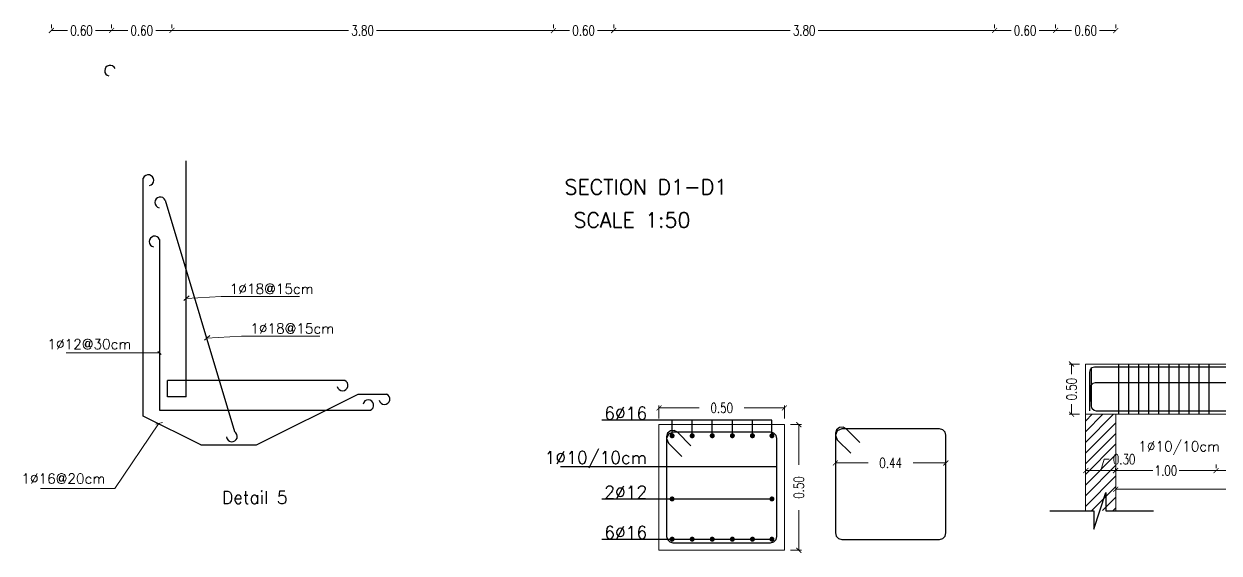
# Model space of a CAD drawing. Extents: x 166525 to 167198, y 178739 to 179747.
# Drawn here: x 166617.64 to 166641.45, y 179184.09 to 179194.62 of the extents above; entities that cross this region are included whole.
import ezdxf

# ---------------------------------------------------------------- set-up
doc = ezdxf.new("R2010")
doc.units = 0
doc.header["$MEASUREMENT"] = 0
doc.linetypes.add('AUSGEZOGEN', pattern=[0])
doc.linetypes.add('VONLAYER', pattern=[0])
doc.layers.get('0').update_dxf_attribs({"linetype": 'CONTINUOUS'})
doc.layers.get('DEFPOINTS').update_dxf_attribs({"linetype": 'CONTINUOUS'})
doc.layers.add('BEAM', color=6, linetype='CONTINUOUS', lineweight=13)
doc.layers.add('LINE', color=8, linetype='CONTINUOUS', lineweight=9)
for name, color, linetype in [('BEAM-DIM', 4, 'CONTINUOUS'), ('BEAM-REIN', 2, 'CONTINUOUS'), ('EBENE0', 7, 'AUSGEZOGEN'), ('FRAM-REIN', 2, 'CONTINUOUS'), ('rebar call line', 8, 'CONTINUOUS'), ('REBARS', 2, 'CONTINUOUS'), ('Reinforcement', 10, 'CONTINUOUS'), ('TEXT', 7, 'CONTINUOUS')]:
    doc.layers.add(name, color=color, linetype=linetype)
doc.styles.add('DIM', font='simplex.shx', dxfattribs={"width": 0.75})
doc.styles.add('ROMANS', font='romans.shx')
doc.dimstyles.new('MUTASIM', dxfattribs={"dimscale": 0.9995, "dimtxt": 0.2, "dimasz": 0.1, "dimexe": 0.05, "dimexo": 0.12, "dimgap": 0.05, "dimtad": 0, "dimzin": 0, "dimdsep": 46, "dimtxsty": 'DIM', "dimblk": 'ARCHTICK', "dimcen": 0.09, "dimclrd": 35, "dimclre": 33, "dimclrt": 256, "dimazin": 0, "dimtfac": 1, "dimtofl": 0, "dimtmove": 1, "dimatfit": 3, "dimfxl": 0.18, "dimtolj": 1, "dimtzin": 0, "dimlwd": 13, "dimlwe": 9, "dimarcsym": 0})

# ---------------------------------------------------------------- blocks, each defined once
blk = doc.blocks.new('_ARCHTICK')
at = {"color": 0, "linetype": 'ByBlock', "const_width": 0.15}
blk.add_lwpolyline([(-0.5, -0.5), (0.5, 0.5)], dxfattribs=at)
blk = doc.blocks.new('*D560')
at = {"layer": 'BEAM', "color": 33, "lineweight": 9, "transparency": 16777216}
for p, q in [((166638.794, 179185.786), (166638.794, 179185.786)), ((166639.385, 179185.741), (166639.385, 179185.786))]:
    blk.add_line(p, q, dxfattribs=at)
at = {"layer": 'BEAM', "color": 35, "lineweight": 13, "transparency": 16777216}
for p, q in [((166639.089, 179185.736), (166639.157, 179185.961)), ((166639.157, 179185.961), (166639.257, 179185.961)), ((166638.794, 179185.736), (166639.385, 179185.736))]:
    blk.add_line(p, q, dxfattribs=at)
at = {"layer": 'DEFPOINTS', "color": 0, "transparency": 16777216}
for p in [(166638.794, 179185.666), (166639.385, 179185.736), (166639.385, 179185.621)]:
    blk.add_point(p, dxfattribs=at)
at = {"layer": 'BEAM', "color": 35, "lineweight": 13, "transparency": 16777216, "xscale": 0.09995000000000001, "yscale": 0.09995000000000001, "zscale": 0.09995000000000001, "rotation": 180}
blk.add_blockref('_ARCHTICK', (166638.794, 179185.736), dxfattribs=at)
at = {"layer": 'BEAM', "color": 35, "lineweight": 13, "transparency": 16777216, "xscale": 0.09995000000000001, "yscale": 0.09995000000000001, "zscale": 0.09995000000000001}
blk.add_blockref('_ARCHTICK', (166639.385, 179185.736), dxfattribs=at)
at = {"layer": 'BEAM', "transparency": 16777216, "insert": (166639.556, 179185.961), "char_height": 0.1999, "attachment_point": 5, "style": 'DIM'}
blk.add_mtext('\\A1;0.30', dxfattribs=at)
blk = doc.blocks.new('*D561')
at = {"layer": 'BEAM', "color": 33, "lineweight": 9, "transparency": 16777216}
for p, q in [((166638.669, 179187.855), (166638.459, 179187.855)), ((166638.669, 179186.855), (166638.459, 179186.855))]:
    blk.add_line(p, q, dxfattribs=at)
at = {"layer": 'BEAM', "color": 35, "lineweight": 13, "transparency": 16777216}
for p, q in [((166638.509, 179187.855), (166638.509, 179187.655)), ((166638.509, 179186.855), (166638.509, 179187.055))]:
    blk.add_line(p, q, dxfattribs=at)
at = {"layer": 'DEFPOINTS', "color": 0, "transparency": 16777216}
for p in [(166638.509, 179187.855), (166638.789, 179187.855), (166638.789, 179186.855)]:
    blk.add_point(p, dxfattribs=at)
at = {"layer": 'BEAM', "color": 35, "lineweight": 13, "transparency": 16777216, "xscale": 0.09995000000000001, "yscale": 0.09995000000000001, "zscale": 0.09995000000000001}
for p, rotation in [((166638.509, 179187.855), 90), ((166638.509, 179186.855), 270)]:
    blk.add_blockref('_ARCHTICK', p, dxfattribs=dict(at, rotation=rotation))
at = {"layer": 'BEAM', "transparency": 16777216, "insert": (166638.509, 179187.355), "char_height": 0.1999, "attachment_point": 5, "rotation": 90, "style": 'DIM'}
blk.add_mtext('\\A1;0.50', dxfattribs=at)
blk = doc.blocks.new('*D562')
at = {"layer": 'BEAM', "color": 33, "lineweight": 9, "transparency": 16777216}
for p, q in [((166639.389, 179185.856), (166639.389, 179185.786)), ((166641.389, 179185.856), (166641.389, 179185.786))]:
    blk.add_line(p, q, dxfattribs=at)
at = {"layer": 'BEAM', "color": 35, "lineweight": 13, "transparency": 16777216}
for p, q in [((166639.389, 179185.736), (166640.125, 179185.736)), ((166641.389, 179185.736), (166640.653, 179185.736))]:
    blk.add_line(p, q, dxfattribs=at)
at = {"layer": 'DEFPOINTS', "color": 0, "transparency": 16777216}
for p in [(166639.389, 179185.736), (166641.389, 179185.736), (166641.389, 179185.736)]:
    blk.add_point(p, dxfattribs=at)
at = {"layer": 'BEAM', "color": 35, "lineweight": 13, "transparency": 16777216, "xscale": 0.09995000000000001, "yscale": 0.09995000000000001, "zscale": 0.09995000000000001, "rotation": 180}
blk.add_blockref('_ARCHTICK', (166639.389, 179185.736), dxfattribs=at)
at = {"layer": 'BEAM', "color": 35, "lineweight": 13, "transparency": 16777216, "xscale": 0.09995000000000001, "yscale": 0.09995000000000001, "zscale": 0.09995000000000001}
blk.add_blockref('_ARCHTICK', (166641.389, 179185.736), dxfattribs=at)
at = {"layer": 'BEAM', "transparency": 16777216, "insert": (166640.389, 179185.736), "char_height": 0.1999, "attachment_point": 5, "style": 'DIM'}
blk.add_mtext('\\A1;1.00', dxfattribs=at)
blk = doc.blocks.new('*D563')
at = {"layer": 'BEAM', "color": 33, "lineweight": 9, "transparency": 16777216}
for p, q in [((166641.389, 179185.856), (166641.389, 179185.786)), ((166646.889, 179185.856), (166646.889, 179185.786))]:
    blk.add_line(p, q, dxfattribs=at)
at = {"layer": 'BEAM', "color": 35, "lineweight": 13, "transparency": 16777216}
for p, q in [((166641.389, 179185.736), (166643.861, 179185.736)), ((166646.889, 179185.736), (166644.418, 179185.736))]:
    blk.add_line(p, q, dxfattribs=at)
at = {"layer": 'DEFPOINTS', "color": 0, "transparency": 16777216}
for p in [(166641.389, 179185.736), (166646.889, 179185.736), (166646.889, 179185.736)]:
    blk.add_point(p, dxfattribs=at)
at = {"layer": 'BEAM', "color": 35, "lineweight": 13, "transparency": 16777216, "xscale": 0.09995000000000001, "yscale": 0.09995000000000001, "zscale": 0.09995000000000001, "rotation": 180}
blk.add_blockref('_ARCHTICK', (166641.389, 179185.736), dxfattribs=at)
at = {"layer": 'BEAM', "color": 35, "lineweight": 13, "transparency": 16777216, "xscale": 0.09995000000000001, "yscale": 0.09995000000000001, "zscale": 0.09995000000000001}
blk.add_blockref('_ARCHTICK', (166646.889, 179185.736), dxfattribs=at)
at = {"layer": 'BEAM', "transparency": 16777216, "insert": (166644.139, 179185.736), "char_height": 0.1999, "attachment_point": 5, "style": 'DIM'}
blk.add_mtext('\\A1;2.75', dxfattribs=at)
blk = doc.blocks.new('*D565')
at = {"layer": 'BEAM', "color": 33, "lineweight": 9, "transparency": 16777216}
for p, q in [((166630.292, 179186.769), (166630.292, 179187.032)), ((166632.792, 179186.769), (166632.792, 179187.032))]:
    blk.add_line(p, q, dxfattribs=at)
at = {"layer": 'BEAM', "color": 35, "lineweight": 13, "transparency": 16777216}
for p, q in [((166630.292, 179186.982), (166631.092, 179186.982)), ((166632.792, 179186.982), (166631.991, 179186.982))]:
    blk.add_line(p, q, dxfattribs=at)
at = {"layer": 'DEFPOINTS', "color": 0, "transparency": 16777216}
for p in [(166632.792, 179186.982), (166630.292, 179186.649), (166632.792, 179186.649)]:
    blk.add_point(p, dxfattribs=at)
at = {"layer": 'BEAM', "color": 35, "lineweight": 13, "transparency": 16777216, "xscale": 0.09995000000000001, "yscale": 0.09995000000000001, "zscale": 0.09995000000000001, "rotation": 180}
blk.add_blockref('_ARCHTICK', (166630.292, 179186.982), dxfattribs=at)
at = {"layer": 'BEAM', "color": 35, "lineweight": 13, "transparency": 16777216, "xscale": 0.09995000000000001, "yscale": 0.09995000000000001, "zscale": 0.09995000000000001}
blk.add_blockref('_ARCHTICK', (166632.792, 179186.982), dxfattribs=at)
at = {"layer": 'BEAM', "transparency": 16777216, "insert": (166631.542, 179186.982), "char_height": 0.1999, "attachment_point": 5, "style": 'DIM'}
blk.add_mtext('\\A1;0.50', dxfattribs=at)
blk = doc.blocks.new('*D566')
at = {"layer": 'BEAM', "color": 33, "lineweight": 9, "transparency": 16777216}
for p, q in [((166632.912, 179186.649), (166633.127, 179186.649)), ((166632.912, 179184.149), (166633.127, 179184.149))]:
    blk.add_line(p, q, dxfattribs=at)
at = {"layer": 'BEAM', "color": 35, "lineweight": 13, "transparency": 16777216}
for p, q in [((166633.077, 179186.649), (166633.077, 179185.849)), ((166633.077, 179184.149), (166633.077, 179184.949))]:
    blk.add_line(p, q, dxfattribs=at)
at = {"layer": 'DEFPOINTS', "color": 0, "transparency": 16777216}
for p in [(166632.792, 179186.649), (166633.077, 179186.649), (166632.792, 179184.149)]:
    blk.add_point(p, dxfattribs=at)
at = {"layer": 'BEAM', "color": 35, "lineweight": 13, "transparency": 16777216, "xscale": 0.09995000000000001, "yscale": 0.09995000000000001, "zscale": 0.09995000000000001}
for p, rotation in [((166633.077, 179186.649), 90), ((166633.077, 179184.149), 270)]:
    blk.add_blockref('_ARCHTICK', p, dxfattribs=dict(at, rotation=rotation))
at = {"layer": 'BEAM', "transparency": 16777216, "insert": (166633.077, 179185.399), "char_height": 0.1999, "attachment_point": 5, "rotation": 90, "style": 'DIM'}
blk.add_mtext('\\A1;0.50', dxfattribs=at)
blk = doc.blocks.new('*D571')
at = {"layer": 'BEAM', "color": 33, "lineweight": 9, "transparency": 16777216}
for p, q in [((166639.389, 179185.482), (166639.389, 179185.413)), ((166648.889, 179185.482), (166648.889, 179185.413))]:
    blk.add_line(p, q, dxfattribs=at)
at = {"layer": 'BEAM', "color": 35, "lineweight": 13, "transparency": 16777216}
for p, q in [((166639.389, 179185.363), (166643.861, 179185.363)), ((166648.889, 179185.363), (166644.418, 179185.363))]:
    blk.add_line(p, q, dxfattribs=at)
at = {"layer": 'DEFPOINTS', "color": 0, "transparency": 16777216}
for p in [(166639.389, 179185.363), (166648.889, 179185.363), (166648.889, 179185.363)]:
    blk.add_point(p, dxfattribs=at)
at = {"layer": 'BEAM', "color": 35, "lineweight": 13, "transparency": 16777216, "xscale": 0.09995000000000001, "yscale": 0.09995000000000001, "zscale": 0.09995000000000001, "rotation": 180}
blk.add_blockref('_ARCHTICK', (166639.389, 179185.363), dxfattribs=at)
at = {"layer": 'BEAM', "color": 35, "lineweight": 13, "transparency": 16777216, "xscale": 0.09995000000000001, "yscale": 0.09995000000000001, "zscale": 0.09995000000000001}
blk.add_blockref('_ARCHTICK', (166648.889, 179185.363), dxfattribs=at)
at = {"layer": 'BEAM', "transparency": 16777216, "insert": (166644.139, 179185.363), "char_height": 0.1999, "attachment_point": 5, "style": 'DIM'}
blk.add_mtext('\\A1;4.75', dxfattribs=at)
blk = doc.blocks.new('*D579')
at = {"layer": 'BEAM', "color": 33, "lineweight": 9, "transparency": 16777216}
for p, q in [((166633.806, 179186.007), (166633.806, 179185.937)), ((166636.006, 179186.007), (166636.006, 179185.937))]:
    blk.add_line(p, q, dxfattribs=at)
at = {"layer": 'BEAM', "color": 35, "lineweight": 13, "transparency": 16777216}
for p, q in [((166633.806, 179185.887), (166634.456, 179185.887)), ((166636.006, 179185.887), (166635.356, 179185.887))]:
    blk.add_line(p, q, dxfattribs=at)
at = {"layer": 'DEFPOINTS', "color": 0, "transparency": 16777216}
for p in [(166633.806, 179185.887), (166636.006, 179185.887), (166636.006, 179185.887)]:
    blk.add_point(p, dxfattribs=at)
at = {"layer": 'BEAM', "color": 35, "lineweight": 13, "transparency": 16777216, "xscale": 0.09995000000000001, "yscale": 0.09995000000000001, "zscale": 0.09995000000000001, "rotation": 180}
blk.add_blockref('_ARCHTICK', (166633.806, 179185.887), dxfattribs=at)
at = {"layer": 'BEAM', "color": 35, "lineweight": 13, "transparency": 16777216, "xscale": 0.09995000000000001, "yscale": 0.09995000000000001, "zscale": 0.09995000000000001}
blk.add_blockref('_ARCHTICK', (166636.006, 179185.887), dxfattribs=at)
at = {"layer": 'BEAM', "transparency": 16777216, "insert": (166634.906, 179185.887), "char_height": 0.1999, "attachment_point": 5, "style": 'DIM'}
blk.add_mtext('\\A1;0.44', dxfattribs=at)
blk = doc.blocks.new('*D1013')
at = {"layer": 'BEAM', "color": 33, "lineweight": 9, "transparency": 16777216}
for p, q in [((166618.19, 179194.611), (166618.19, 179194.541)), ((166619.39, 179194.611), (166619.39, 179194.541))]:
    blk.add_line(p, q, dxfattribs=at)
at = {"layer": 'BEAM', "color": 35, "lineweight": 13, "transparency": 16777216}
for p, q in [((166618.19, 179194.492), (166618.511, 179194.492)), ((166619.39, 179194.492), (166619.068, 179194.492))]:
    blk.add_line(p, q, dxfattribs=at)
at = {"layer": 'DEFPOINTS', "color": 0, "transparency": 16777216}
for p in [(166618.19, 179194.492), (166619.39, 179194.492), (166619.39, 179194.492)]:
    blk.add_point(p, dxfattribs=at)
at = {"layer": 'BEAM', "color": 35, "lineweight": 13, "transparency": 16777216, "xscale": 0.09995000000000001, "yscale": 0.09995000000000001, "zscale": 0.09995000000000001, "rotation": 180}
blk.add_blockref('_ARCHTICK', (166618.19, 179194.492), dxfattribs=at)
at = {"layer": 'BEAM', "color": 35, "lineweight": 13, "transparency": 16777216, "xscale": 0.09995000000000001, "yscale": 0.09995000000000001, "zscale": 0.09995000000000001}
blk.add_blockref('_ARCHTICK', (166619.39, 179194.492), dxfattribs=at)
at = {"layer": 'BEAM', "transparency": 16777216, "insert": (166618.79, 179194.492), "char_height": 0.1999, "attachment_point": 5, "style": 'DIM'}
blk.add_mtext('\\A1;0.60', dxfattribs=at)
blk = doc.blocks.new('*D1014')
at = {"layer": 'BEAM', "color": 33, "lineweight": 9, "transparency": 16777216}
for p, q in [((166619.39, 179194.611), (166619.39, 179194.541)), ((166620.59, 179194.611), (166620.59, 179194.541))]:
    blk.add_line(p, q, dxfattribs=at)
at = {"layer": 'BEAM', "color": 35, "lineweight": 13, "transparency": 16777216}
for p, q in [((166619.39, 179194.492), (166619.711, 179194.492)), ((166620.59, 179194.492), (166620.268, 179194.492))]:
    blk.add_line(p, q, dxfattribs=at)
at = {"layer": 'DEFPOINTS', "color": 0, "transparency": 16777216}
for p in [(166619.39, 179194.492), (166620.59, 179194.492), (166620.59, 179194.492)]:
    blk.add_point(p, dxfattribs=at)
at = {"layer": 'BEAM', "color": 35, "lineweight": 13, "transparency": 16777216, "xscale": 0.09995000000000001, "yscale": 0.09995000000000001, "zscale": 0.09995000000000001, "rotation": 180}
blk.add_blockref('_ARCHTICK', (166619.39, 179194.492), dxfattribs=at)
at = {"layer": 'BEAM', "color": 35, "lineweight": 13, "transparency": 16777216, "xscale": 0.09995000000000001, "yscale": 0.09995000000000001, "zscale": 0.09995000000000001}
blk.add_blockref('_ARCHTICK', (166620.59, 179194.492), dxfattribs=at)
at = {"layer": 'BEAM', "transparency": 16777216, "insert": (166619.99, 179194.492), "char_height": 0.1999, "attachment_point": 5, "style": 'DIM'}
blk.add_mtext('\\A1;0.60', dxfattribs=at)
blk = doc.blocks.new('*D1015')
at = {"layer": 'BEAM', "color": 33, "lineweight": 9, "transparency": 16777216}
for p, q in [((166620.59, 179194.611), (166620.59, 179194.541)), ((166628.19, 179194.611), (166628.19, 179194.541))]:
    blk.add_line(p, q, dxfattribs=at)
at = {"layer": 'BEAM', "color": 35, "lineweight": 13, "transparency": 16777216}
for p, q in [((166620.59, 179194.492), (166624.111, 179194.492)), ((166628.19, 179194.492), (166624.668, 179194.492))]:
    blk.add_line(p, q, dxfattribs=at)
at = {"layer": 'DEFPOINTS', "color": 0, "transparency": 16777216}
for p in [(166620.59, 179194.492), (166628.19, 179194.492), (166628.19, 179194.492)]:
    blk.add_point(p, dxfattribs=at)
at = {"layer": 'BEAM', "color": 35, "lineweight": 13, "transparency": 16777216, "xscale": 0.09995000000000001, "yscale": 0.09995000000000001, "zscale": 0.09995000000000001, "rotation": 180}
blk.add_blockref('_ARCHTICK', (166620.59, 179194.492), dxfattribs=at)
at = {"layer": 'BEAM', "color": 35, "lineweight": 13, "transparency": 16777216, "xscale": 0.09995000000000001, "yscale": 0.09995000000000001, "zscale": 0.09995000000000001}
blk.add_blockref('_ARCHTICK', (166628.19, 179194.492), dxfattribs=at)
at = {"layer": 'BEAM', "transparency": 16777216, "insert": (166624.39, 179194.492), "char_height": 0.1999, "attachment_point": 5, "style": 'DIM'}
blk.add_mtext('\\A1;3.80', dxfattribs=at)
blk = doc.blocks.new('*D1016')
at = {"layer": 'BEAM', "color": 33, "lineweight": 9, "transparency": 16777216}
for p, q in [((166628.19, 179194.611), (166628.19, 179194.541)), ((166629.39, 179194.611), (166629.39, 179194.541))]:
    blk.add_line(p, q, dxfattribs=at)
at = {"layer": 'BEAM', "color": 35, "lineweight": 13, "transparency": 16777216}
for p, q in [((166628.19, 179194.492), (166628.511, 179194.492)), ((166629.39, 179194.492), (166629.068, 179194.492))]:
    blk.add_line(p, q, dxfattribs=at)
at = {"layer": 'DEFPOINTS', "color": 0, "transparency": 16777216}
for p in [(166628.19, 179194.492), (166629.39, 179194.492), (166629.39, 179194.492)]:
    blk.add_point(p, dxfattribs=at)
at = {"layer": 'BEAM', "color": 35, "lineweight": 13, "transparency": 16777216, "xscale": 0.09995000000000001, "yscale": 0.09995000000000001, "zscale": 0.09995000000000001, "rotation": 180}
blk.add_blockref('_ARCHTICK', (166628.19, 179194.492), dxfattribs=at)
at = {"layer": 'BEAM', "color": 35, "lineweight": 13, "transparency": 16777216, "xscale": 0.09995000000000001, "yscale": 0.09995000000000001, "zscale": 0.09995000000000001}
blk.add_blockref('_ARCHTICK', (166629.39, 179194.492), dxfattribs=at)
at = {"layer": 'BEAM', "transparency": 16777216, "insert": (166628.79, 179194.492), "char_height": 0.1999, "attachment_point": 5, "style": 'DIM'}
blk.add_mtext('\\A1;0.60', dxfattribs=at)
blk = doc.blocks.new('*D1017')
at = {"layer": 'BEAM', "color": 33, "lineweight": 9, "transparency": 16777216}
for p, q in [((166629.39, 179194.611), (166629.39, 179194.541)), ((166636.976, 179194.611), (166636.976, 179194.541))]:
    blk.add_line(p, q, dxfattribs=at)
at = {"layer": 'BEAM', "color": 35, "lineweight": 13, "transparency": 16777216}
for p, q in [((166629.39, 179194.492), (166632.904, 179194.492)), ((166636.976, 179194.492), (166633.461, 179194.492))]:
    blk.add_line(p, q, dxfattribs=at)
at = {"layer": 'DEFPOINTS', "color": 0, "transparency": 16777216}
for p in [(166629.39, 179194.492), (166636.976, 179194.492), (166636.976, 179194.492)]:
    blk.add_point(p, dxfattribs=at)
at = {"layer": 'BEAM', "color": 35, "lineweight": 13, "transparency": 16777216, "xscale": 0.09995000000000001, "yscale": 0.09995000000000001, "zscale": 0.09995000000000001, "rotation": 180}
blk.add_blockref('_ARCHTICK', (166629.39, 179194.492), dxfattribs=at)
at = {"layer": 'BEAM', "color": 35, "lineweight": 13, "transparency": 16777216, "xscale": 0.09995000000000001, "yscale": 0.09995000000000001, "zscale": 0.09995000000000001}
blk.add_blockref('_ARCHTICK', (166636.976, 179194.492), dxfattribs=at)
at = {"layer": 'BEAM', "transparency": 16777216, "insert": (166633.183, 179194.492), "char_height": 0.1999, "attachment_point": 5, "style": 'DIM'}
blk.add_mtext('\\A1;3.80', dxfattribs=at)
blk = doc.blocks.new('*D1018')
at = {"layer": 'BEAM', "color": 33, "lineweight": 9, "transparency": 16777216}
for p, q in [((166636.976, 179194.611), (166636.976, 179194.541)), ((166638.19, 179194.611), (166638.19, 179194.541))]:
    blk.add_line(p, q, dxfattribs=at)
at = {"layer": 'BEAM', "color": 35, "lineweight": 13, "transparency": 16777216}
for p, q in [((166636.976, 179194.492), (166637.304, 179194.492)), ((166638.19, 179194.492), (166637.861, 179194.492))]:
    blk.add_line(p, q, dxfattribs=at)
at = {"layer": 'DEFPOINTS', "color": 0, "transparency": 16777216}
for p in [(166636.976, 179194.492), (166638.19, 179194.492), (166638.19, 179194.492)]:
    blk.add_point(p, dxfattribs=at)
at = {"layer": 'BEAM', "color": 35, "lineweight": 13, "transparency": 16777216, "xscale": 0.09995000000000001, "yscale": 0.09995000000000001, "zscale": 0.09995000000000001, "rotation": 180}
blk.add_blockref('_ARCHTICK', (166636.976, 179194.492), dxfattribs=at)
at = {"layer": 'BEAM', "color": 35, "lineweight": 13, "transparency": 16777216, "xscale": 0.09995000000000001, "yscale": 0.09995000000000001, "zscale": 0.09995000000000001}
blk.add_blockref('_ARCHTICK', (166638.19, 179194.492), dxfattribs=at)
at = {"layer": 'BEAM', "transparency": 16777216, "insert": (166637.583, 179194.492), "char_height": 0.1999, "attachment_point": 5, "style": 'DIM'}
blk.add_mtext('\\A1;0.60', dxfattribs=at)
blk = doc.blocks.new('*D1019')
at = {"layer": 'BEAM', "color": 33, "lineweight": 9, "transparency": 16777216}
for p, q in [((166638.19, 179194.611), (166638.19, 179194.541)), ((166639.39, 179194.611), (166639.39, 179194.541))]:
    blk.add_line(p, q, dxfattribs=at)
at = {"layer": 'BEAM', "color": 35, "lineweight": 13, "transparency": 16777216}
for p, q in [((166638.19, 179194.492), (166638.511, 179194.492)), ((166639.39, 179194.492), (166639.068, 179194.492))]:
    blk.add_line(p, q, dxfattribs=at)
at = {"layer": 'DEFPOINTS', "color": 0, "transparency": 16777216}
for p in [(166638.19, 179194.492), (166639.39, 179194.492), (166639.39, 179194.492)]:
    blk.add_point(p, dxfattribs=at)
at = {"layer": 'BEAM', "color": 35, "lineweight": 13, "transparency": 16777216, "xscale": 0.09995000000000001, "yscale": 0.09995000000000001, "zscale": 0.09995000000000001, "rotation": 180}
blk.add_blockref('_ARCHTICK', (166638.19, 179194.492), dxfattribs=at)
at = {"layer": 'BEAM', "color": 35, "lineweight": 13, "transparency": 16777216, "xscale": 0.09995000000000001, "yscale": 0.09995000000000001, "zscale": 0.09995000000000001}
blk.add_blockref('_ARCHTICK', (166639.39, 179194.492), dxfattribs=at)
at = {"layer": 'BEAM', "transparency": 16777216, "insert": (166638.79, 179194.492), "char_height": 0.1999, "attachment_point": 5, "style": 'DIM'}
blk.add_mtext('\\A1;0.60', dxfattribs=at)

msp = doc.modelspace()

# ---------------------------------------------------------------- linework, layer by layer
at = {"layer": 'BEAM'}
for p, q in [((166638.78914, 179187.85486), (166659.98914, 179187.85486)), ((166638.78914, 179186.93486), (166638.78914, 179187.85486)), ((166638.78914, 179186.93486), (166638.78914, 179184.93486)), ((166638.78914, 179186.85486), (166659.98914, 179186.85486)), ((166639.38914, 179186.85486), (166639.38914, 179184.93486))]:
    msp.add_line(p, q, dxfattribs=at)
msp.add_lwpolyline([(166630.29165, 179184.14918), (166632.79165, 179184.14918), (166632.79165, 179186.64918), (166630.29165, 179186.64918)], close=True, dxfattribs=at)
at = {"layer": 'BEAM-REIN', "const_width": 0.0475}
for points in [[(166630.5268, 179186.42821, 1), (166630.5793, 179186.42821, 1)], [(166630.9268, 179186.42821, 1), (166630.9793, 179186.42821, 1)], [(166631.3268, 179186.42821, 1), (166631.3793, 179186.42821, 1)], [(166631.7268, 179186.42821, 1), (166631.7793, 179186.42821, 1)], [(166632.1268, 179186.42821, 1), (166632.1793, 179186.42821, 1)], [(166632.51565, 179186.42821, 1), (166632.56815, 179186.42821, 1)], [(166630.5268, 179185.17058, 1), (166630.5793, 179185.17058, 1)], [(166632.51565, 179185.17058, 1), (166632.56815, 179185.17058, 1)], [(166630.5268, 179184.37019, 1), (166630.5793, 179184.37019, 1)], [(166630.9268, 179184.37019, 1), (166630.9793, 179184.37019, 1)], [(166631.3268, 179184.37019, 1), (166631.3793, 179184.37019, 1)], [(166631.7268, 179184.37019, 1), (166631.7793, 179184.37019, 1)], [(166632.1268, 179184.37019, 1), (166632.1793, 179184.37019, 1)], [(166632.51565, 179184.37019, 1), (166632.56815, 179184.37019, 1)]]:
    msp.add_lwpolyline(points, format="xyb", close=True, dxfattribs=at)
at = {"layer": 'EBENE0', "color": 2, "linetype": 'AUSGEZOGEN'}
msp.add_line((166638.78914, 179186.93486), (166638.78914, 179186.93486), dxfattribs=at)
msp.add_line((166638.78914, 179186.93486), (166638.78914, 179186.93486), dxfattribs=at)
at = {"layer": 'EBENE0', "color": 8, "linetype": 'AUSGEZOGEN'}
for p, q in [((166638.79356, 179186.72715), (166638.92127, 179186.85486)), ((166639.1334, 179186.85486), (166638.79356, 179186.51501)), ((166638.79356, 179186.30288), (166639.34554, 179186.85486)), ((166639.38472, 179186.68191), (166638.79356, 179186.09075)), ((166638.79356, 179185.87862), (166639.38472, 179186.46978)), ((166639.38472, 179186.25765), (166638.79356, 179185.66649)), ((166638.79356, 179185.45435), (166639.38472, 179186.04552)), ((166639.38472, 179185.83338), (166638.79356, 179185.24222)), ((166638.79356, 179185.03009), (166639.38472, 179185.62125)), ((166639.38472, 179185.40912), (166638.91488, 179184.93928)), ((166638.95347, 179184.56668), (166639.19143, 179185.29818)), ((166639.19143, 179185.29818), (166639.19143, 179184.93486)), ((166639.12701, 179184.93928), (166639.38472, 179185.19699)), ((166638.07483, 179184.93243), (166638.95347, 179184.93243)), ((166638.95347, 179184.93243), (166638.95347, 179184.56668)), ((166639.19143, 179184.93486), (166640.14329, 179184.93486)), ((166639.38472, 179184.98485), (166639.33914, 179184.93928))]:
    msp.add_line(p, q, dxfattribs=at)
at = {"layer": 'FRAM-REIN', "lineweight": 25}
for p, q in [((166620.8723, 179187.20417), (166620.8723, 179191.90089)), ((166620.0212, 179186.8186), (166620.0212, 179191.55352)), ((166620.45776, 179191.11352), (166621.83873, 179186.5103)), ((166620.34459, 179190.33305), (166620.34459, 179186.93757)), ((166624.03202, 179187.52957), (166620.5024, 179187.52957)), ((166620.5024, 179187.20417), (166620.5024, 179187.52957)), ((166620.8723, 179187.20417), (166620.5024, 179187.20417)), ((166622.27648, 179186.24624), (166624.2976, 179187.2568)), ((166624.2976, 179187.2568), (166624.86628, 179187.2568)), ((166620.34459, 179186.93757), (166624.54436, 179186.93757)), ((166621.16592, 179186.24624), (166622.27648, 179186.24624))]:
    msp.add_line(p, q, dxfattribs=at)
at = {"layer": 'FRAM-REIN'}
msp.add_line((166621.16592, 179186.24624), (166620.0212, 179186.8186), dxfattribs=at)
at = {"layer": 'FRAM-REIN', "lineweight": 25}
for centre, start, end in [((166619.35964, 179193.69231), 23.022621, 258.184584), ((166620.12025, 179191.51143), 281.815416, 156.977379), ((166620.35871, 179191.07142), 23.022621, 258.184584), ((166620.24554, 179190.29096), 23.022621, 258.184584), ((166623.98993, 179187.43052), 191.815416, 66.977379), ((166624.82419, 179187.15775), 191.815416, 66.977379), ((166624.50227, 179187.03662), 293.022621, 168.184584), ((166621.78562, 179186.41669), 185.267073, 60.429035)]:
    msp.add_arc(centre, 0.10762, start, end, dxfattribs=at)
at = {"layer": 'LINE', "linetype": 'Continuous'}
for p, q in [((166620.82939, 179189.12078), (166620.9353, 179189.21231)), ((166620.8723, 179189.15769), (166621.57046, 179189.19857)), ((166623.13007, 179189.19857), (166621.57046, 179189.19857)), ((166621.23846, 179188.33126), (166621.34437, 179188.42278)), ((166621.28137, 179188.36817), (166621.97953, 179188.40905)), ((166623.53914, 179188.40905), (166621.97953, 179188.40905)), ((166618.48194, 179188.0768), (166620.34099, 179188.0768)), ((166620.31366, 179188.10268), (166620.37552, 179188.0479)), ((166620.32596, 179186.66622), (166619.45214, 179185.37731)), ((166620.27026, 179186.65828), (166620.4016, 179186.69301)), ((166619.45214, 179185.37731), (166617.97263, 179185.37731))]:
    msp.add_line(p, q, dxfattribs=at)
at = {"layer": 'rebar call line'}
for p, q in [((166632.5419, 179186.73734), (166629.15474, 179186.73734)), ((166630.55305, 179186.42821), (166630.55305, 179186.73734)), ((166630.95305, 179186.42821), (166630.95305, 179186.73734)), ((166631.35305, 179186.42821), (166631.35305, 179186.73734)), ((166631.75305, 179186.42821), (166631.75305, 179186.73734)), ((166632.15305, 179186.42821), (166632.15305, 179186.73734)), ((166632.5419, 179186.42821), (166632.5419, 179186.73734)), ((166628.32742, 179185.81727), (166632.64165, 179185.81727)), ((166632.5419, 179185.16627), (166629.15474, 179185.16627)), ((166632.5419, 179184.36624), (166629.15474, 179184.36624))]:
    msp.add_line(p, q, dxfattribs=at)
at = {"layer": 'REBARS'}
for points in [[(166659.9257, 179186.87697), (166659.9257, 179187.69326), (166659.91208, 179187.74406), (166659.8749, 179187.78125), (166659.8241, 179187.79486), (166638.96466, 179187.79486), (166638.91386, 179187.78125), (166638.87667, 179187.74406), (166638.86306, 179187.69326), (166638.86306, 179186.92167)], [(166659.96878, 179187.83429), (166659.96878, 179187.018), (166659.95517, 179186.9672), (166659.91798, 179186.93001), (166659.86718, 179186.9164), (166639.00775, 179186.9164), (166638.95695, 179186.93001), (166638.91976, 179186.9672), (166638.90615, 179187.018), (166638.90615, 179187.78959)], [(166659.93501, 179187.11296), (166659.93501, 179187.37894), (166659.9214, 179187.42974), (166659.88421, 179187.46693), (166659.83341, 179187.48054), (166638.98213, 179187.48054), (166638.93133, 179187.46693), (166638.89414, 179187.42974), (166638.88053, 179187.37894), (166638.88053, 179187.11296)]]:
    msp.add_lwpolyline(points, dxfattribs=at)
for points in [[(166630.92784, 179186.22977, 0), (166630.65844, 179186.49918, 0), (166630.59342, 179186.53395, 0), (166630.52005, 179186.52672, 0), (166630.46305, 179186.47994, 0), (166630.44165, 179186.40939, 0), (166630.44165, 179184.42618, 0), (166630.45866, 179184.36268, 0), (166630.50515, 179184.31619, 0), (166630.56865, 179184.29918, 0), (166632.51465, 179184.29918, 0), (166632.57815, 179184.31619, 0), (166632.62463, 179184.36268, 0), (166632.64165, 179184.42618, 0), (166632.64165, 179186.37218, 0), (166632.62463, 179186.43568, 0), (166632.57815, 179186.48216, 0), (166632.51465, 179186.49918, 0), (166630.56865, 179186.49918, 0), (166630.47885, 179186.46198, 0), (166630.44165, 179186.37218, 0), (166630.47885, 179186.28237, 0), (166630.74825, 179186.01297, 0)], [(166634.29242, 179186.29699, 0), (166634.02301, 179186.5664, 0), (166633.958, 179186.60117, 0), (166633.88462, 179186.59394, 0), (166633.82762, 179186.54717, 0), (166633.80622, 179186.47661, 0), (166633.80622, 179184.4934, 0), (166633.82324, 179184.4299, 0), (166633.86972, 179184.38341, 0), (166633.93322, 179184.3664, 0), (166635.87922, 179184.3664, 0), (166635.94272, 179184.38341, 0), (166635.98921, 179184.4299, 0), (166636.00622, 179184.4934, 0), (166636.00622, 179186.4394, 0), (166635.98921, 179186.5029, 0), (166635.94272, 179186.54938, 0), (166635.87922, 179186.5664, 0), (166633.93322, 179186.5664, 0), (166633.84342, 179186.5292, 0), (166633.80622, 179186.4394, 0), (166633.84342, 179186.3496, 0), (166634.11283, 179186.08019, 0)]]:
    msp.add_polyline3d(points, dxfattribs=at)
at = {"layer": 'Reinforcement', "linetype": 'VONLAYER'}
for p, q in [((166639.45032, 179186.85486), (166639.45032, 179187.85486)), ((166639.65032, 179186.85486), (166639.65032, 179187.85486)), ((166639.85032, 179186.85486), (166639.85032, 179187.85486)), ((166640.05032, 179186.85486), (166640.05032, 179187.85486)), ((166640.25032, 179186.85486), (166640.25032, 179187.85486)), ((166640.45032, 179186.85486), (166640.45032, 179187.85486)), ((166640.65032, 179186.85486), (166640.65032, 179187.85486)), ((166640.85032, 179186.85486), (166640.85032, 179187.85486)), ((166641.05032, 179186.85486), (166641.05032, 179187.85486)), ((166641.25032, 179186.85486), (166641.25032, 179187.85486))]:
    msp.add_line(p, q, dxfattribs=at)

# ---------------------------------------------------------------- texts
at = {"layer": 'BEAM-DIM', "style": 'ROMANS'}
for s, height, p in [('1%%C18@15cm', 0.2, (166621.74261, 179189.25162)), ('1%%C18@15cm', 0.2, (166622.15168, 179188.4621)), ('1%%C12@30cm', 0.2, (166618.11094, 179188.15137)), ('6%%C16', 0.25, (166629.20104, 179186.75118)), ('1%%C10/10cm', 0.2, (166639.83746, 179186.11749)), ('1%%C10/10cm', 0.25, (166628.01464, 179185.86925)), ('1%%C16@20cm', 0.2, (166617.59188, 179185.47555)), ('2%%C12', 0.25, (166629.20104, 179185.18012)), ('6%%C16', 0.25, (166629.20104, 179184.38008))]:
    msp.add_text(s, height=height, dxfattribs=at).set_placement(p)
at = {"layer": 'TEXT', "style": 'ROMANS'}
for s, p in [('SECTION D1-D1', (166628.41086, 179191.22981)), ('SCALE 1:50', (166628.58912, 179190.56936))]:
    msp.add_text(s, height=0.3, dxfattribs=at).set_placement(p)
at = {"layer": 'TEXT', "insert": (166621.58789, 179185.32684), "char_height": 0.25, "width": 1.8629955, "attachment_point": 1, "style": 'ROMANS'}
msp.add_mtext('Detail 5', dxfattribs=at)

# ---------------------------------------------------------------- dimensions: what is measured, and where the dimension line sits
at = {"layer": 'BEAM'}
for base, p1, p2, text, override, picture, middle in [((166619.38961, 179194.49152), (166618.18961, 179194.49152), (166619.38961, 179194.49152), '0.60', {"dimlfac": 50}, '*D1013', (166618.78961, 179194.49152)), ((166620.58961, 179194.49152), (166619.38961, 179194.49152), (166620.58961, 179194.49152), '0.60', {"dimlfac": 50}, '*D1014', (166619.98961, 179194.49152)), ((166628.18961, 179194.49152), (166620.58961, 179194.49152), (166628.18961, 179194.49152), '3.80', {"dimlfac": 50}, '*D1015', (166624.38961, 179194.49152)), ((166629.38961, 179194.49152), (166628.18961, 179194.49152), (166629.38961, 179194.49152), '0.60', {"dimlfac": 50}, '*D1016', (166628.78961, 179194.49152)), ((166636.97556, 179194.49152), (166629.38961, 179194.49152), (166636.97556, 179194.49152), '3.80', {"dimlfac": 50}, '*D1017', (166633.18259, 179194.49152)), ((166638.18961, 179194.49152), (166636.97556, 179194.49152), (166638.18961, 179194.49152), '0.60', {"dimlfac": 50}, '*D1018', (166637.58259, 179194.49152)), ((166639.38961, 179194.49152), (166638.18961, 179194.49152), (166639.38961, 179194.49152), '0.60', {"dimlfac": 50}, '*D1019', (166638.78961, 179194.49152)), ((166632.79165, 179186.98153), (166630.29165, 179186.64918), (166632.79165, 179186.64918), '0.50', {"dimgap": 0.2, "dimlfac": 20}, '*D565', (166631.54165, 179186.98153)), ((166636.00622, 179185.8867), (166633.80622, 179185.8867), (166636.00622, 179185.8867), '0.44', {"dimgap": 0.2, "dimlfac": 20}, '*D579', (166634.90622, 179185.8867)), ((166639.38472, 179185.73589), (166638.79356, 179185.66649), (166639.38472, 179185.62125), '0.30', {"dimlfac": 50}, '*D560', (166639.30653, 179185.96078)), ((166641.38914, 179185.73589), (166639.38914, 179185.73589), (166641.38914, 179185.73589), '1.00', {"dimlfac": 50}, '*D562', (166640.38914, 179185.73589)), ((166646.88914, 179185.73589), (166641.38914, 179185.73589), (166646.88914, 179185.73589), '2.75', {"dimlfac": 50}, '*D563', (166644.13914, 179185.73589)), ((166648.88914, 179185.36256), (166639.38914, 179185.36256), (166648.88914, 179185.36256), '4.75', {"dimlfac": 50}, '*D571', (166644.13914, 179185.36256))]:
    dim = msp.add_linear_dim(base=base, p1=p1, p2=p2, text=text, dimstyle='MUTASIM', override=override, dxfattribs=at)
    dim.commit()
    dim.dimension.update_dxf_attribs({"geometry": picture, "text_midpoint": middle})
for base, p1, p2, override, picture, middle in [((166638.5094, 179187.85486), (166638.78914, 179186.85486), (166638.78914, 179187.85486), {"dimlfac": 50}, '*D561', (166638.5094, 179187.35486)), ((166633.07699, 179186.64918), (166632.79165, 179184.14918), (166632.79165, 179186.64918), {"dimgap": 0.2, "dimlfac": 20}, '*D566', (166633.07699, 179185.39918))]:
    dim = msp.add_linear_dim(base=base, p1=p1, p2=p2, angle=90, text='0.50', dimstyle='MUTASIM', override=override, dxfattribs=at)
    dim.commit()
    dim.dimension.update_dxf_attribs({"geometry": picture, "text_midpoint": middle})

doc.saveas('drawing.dxf')
